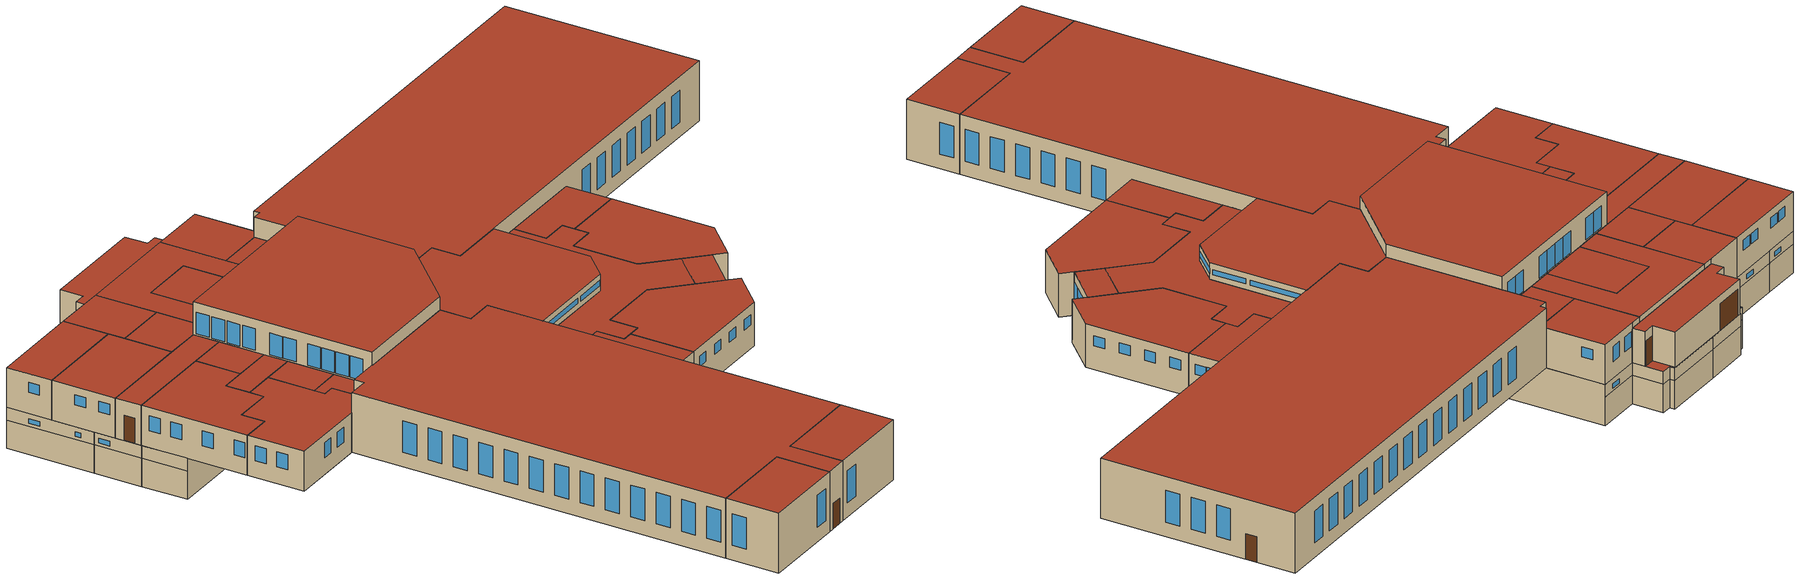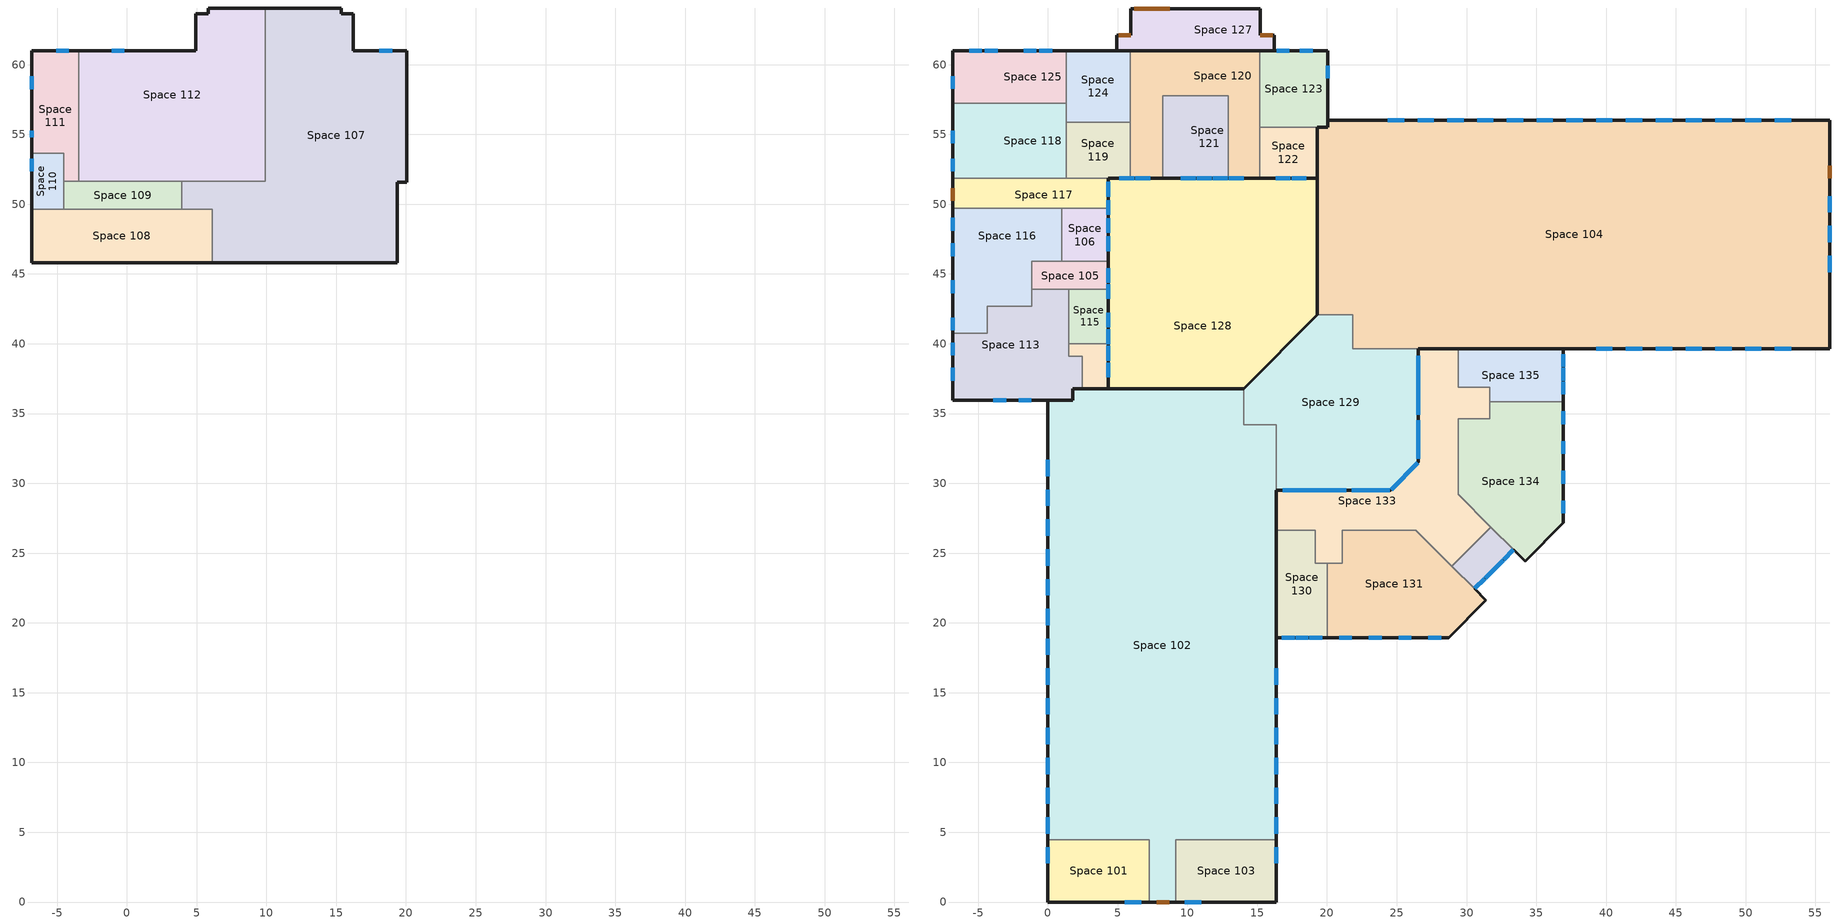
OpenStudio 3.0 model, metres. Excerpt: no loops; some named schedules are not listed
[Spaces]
Space 107
 floor ground: 15.35,64.06 15.35,63.63 16.24,63.63 16.24,61.01 20.07,61.01 20.07,51.58 19.39,51.58 19.39,45.79 6.1,45.79 6.1,49.64 3.94,49.64 3.94,51.64 9.92,51.64 9.92,64.06 z-3.4
 wall outside: 20.07,61.01 16.24,61.01 16.24,63.63 15.35,63.63 15.35,64.06 9.92,64.06 z-1.04:0
 wall ground: 6.1,45.79 19.39,45.79 19.39,51.58 20.07,51.58 20.07,61.01 z-3.4:0; 20.07,61.01 16.24,61.01 16.24,63.63 15.35,63.63 15.35,64.06 9.92,64.06 z-3.4:-1.04
 wall to Space 108: 3.94,49.64 6.1,49.64 6.1,45.79 z-3.4:0
 wall to Space 109: 3.94,51.64 3.94,49.64 z-3.4:0
 wall to Space 112: 9.92,64.06 9.92,51.64 3.94,51.64 z-3.4:0
 window: 19,61.01 18.09,61.01 z-0.8:-0.42
 roof outside: 16.24,62.09 16.24,63.63 15.35,63.63 15.35,64.06 9.92,64.06 9.92,64.01 15.2,64.01 15.2,62.09 z0
Space 108
 floor ground: 6.1,49.64 6.1,45.79 -6.82,45.79 -6.82,49.64 z-3.4
 wall outside: -6.82,49.64 -6.82,45.79 z-1.04:0
 wall to Space 110: -4.52,49.64 -6.82,49.64 z-3.4:0
 wall to Space 109: 3.94,49.64 -4.52,49.64 z-3.4:0
 wall ground: -6.82,45.79 6.1,45.79 z-3.4:0; -6.82,49.64 -6.82,45.79 z-3.4:-1.04
Space 109
 floor ground: 3.94,51.64 3.94,49.64 -4.52,49.64 -4.52,51.64 z-3.4
 wall to Space 110: -4.52,51.64 -4.52,49.64 z-3.4:0
 wall to Space 111: -3.44,51.64 -4.52,51.64 z-3.4:0
 wall to Space 112: 3.94,51.64 -3.44,51.64 z-3.4:0
Space 110
 floor ground: -4.52,53.63 -4.52,49.64 -6.82,49.64 -6.82,53.63 z-3.4
 wall outside: -6.82,53.63 -6.82,49.64 z-1.04:0
 wall to Space 111: -4.52,51.64 -4.52,53.63 -6.82,53.63 z-3.4:0
 wall ground: -6.82,53.63 -6.82,49.64 z-3.4:-1.04
 window: -6.82,53.27 -6.82,52.36 z-0.8:-0.42
Space 111
 floor ground: -3.44,61.01 -3.44,51.64 -4.52,51.64 -4.52,53.63 -6.82,53.63 -6.82,61.01 z-3.4
 wall outside: -3.44,61.01 -6.82,61.01 -6.82,53.63 z-1.04:0
 wall ground: -3.44,61.01 -6.82,61.01 -6.82,53.63 z-3.4:-1.04
 wall to Space 112: -3.44,51.64 -3.44,61.01 z-3.4:0
 window: -6.82,59.16 -6.82,58.25 / -6.82,55.26 -6.82,54.8 / -4.15,61.01 -5.06,61.01 z-0.8:-0.42
Space 112
 floor ground: 9.92,64.06 9.92,51.64 -3.44,51.64 -3.44,61.01 4.94,61.01 4.94,63.63 5.85,63.63 5.85,64.06 z-3.4
 wall outside: 9.92,64.06 5.85,64.06 5.85,63.63 4.94,63.63 4.94,61.01 -3.44,61.01 z-1.04:0
 wall ground: 9.92,64.06 5.85,64.06 5.85,63.63 4.94,63.63 4.94,61.01 -3.44,61.01 z-3.4:-1.04
 window: -0.18,61.01 -1.1,61.01 z-0.8:-0.42
 roof outside: 5.94,62.09 5.94,64.01 9.92,64.01 9.92,64.06 5.85,64.06 5.85,63.63 4.94,63.63 4.94,62.09 z0
Space 101
 floor ground: 7.26,4.46 7.26,0 0,0 0,4.46 z0
 wall outside: 0,4.46 0,0 7.26,0 z0:4.95
 wall to Space 102: 7.26,0 7.26,4.46 0,4.46 z0:4.95
 window: 5.51,0 6.68,0 / 0,3.94 0,2.77 z1.19:3.82
 roof outside: 7.26,0 7.26,4.46 0,4.46 0,0 z4.95
Space 102
 floor ground: 14.03,36.79 14.03,34.19 16.37,34.19 16.37,4.46 9.16,4.46 9.16,0 7.26,0 7.26,4.46 0,4.46 0,35.97 1.77,35.97 1.77,36.79 z0
 wall outside: 7.26,0 9.16,0 / 0,35.97 0,4.46 z0:4.95; 4.33,36.79 1.77,36.79 1.77,35.97 0,35.97 z3.3:4.95; 16.37,4.46,4.95 16.37,4.46,0 16.37,18.95,0 16.37,18.95,3.6 16.37,29.5,3.6 16.37,29.5,4.95
 wall to Space 103: 9.16,0 9.16,4.46 16.37,4.46 z0:4.95
 wall to Space 113: 2.46,36.79 1.77,36.79 1.77,35.97 0,35.97 z0:3.3
 wall to Space 114: 4.33,36.79 2.46,36.79 z0:3.3
 wall to Space 128: 14.03,36.79 4.33,36.79 z0:4.95
 wall to Space 129: 16.37,29.5 16.37,34.19 14.03,34.19 14.03,36.79 z0:4.95
 wall to Space 130: 16.37,18.95 16.37,26.62 z0:3.6
 wall to Space 133: 16.37,26.62 16.37,29.5 z0:3.6
 window: 0,8.2 0,7.04 / 0,6.07 0,4.9 / 0,10.34 0,9.17 / 0,12.47 0,11.31 / 0,14.61 0,13.44 / 0,16.74 0,15.57 / 0,18.87 0,17.71 / 0,21.01 0,19.84 / 0,23.14 0,21.98 / 0,25.28 0,24.11 / 0,27.41 0,26.24 / 0,29.54 0,28.38 / 0,31.68 0,30.51 / 16.37,4.9 16.37,6.07 / 16.37,7.04 16.37,8.2 / 16.37,9.17 16.37,10.34 / 16.37,11.31 16.37,12.47 / 16.37,13.44 16.37,14.61 / 16.37,15.57 16.37,16.74 z1.19:3.82
 door: 7.79,0 8.69,0 z0:2.08
 roof outside: 9.16,0 9.16,4.46 16.37,4.46 16.37,34.19 14.03,34.19 14.03,36.79 1.77,36.79 1.77,35.97 0,35.97 0,4.46 7.26,4.46 7.26,0 z4.95
Space 103
 floor ground: 16.37,4.46 16.37,0 9.16,0 9.16,4.46 z0
 wall outside: 9.16,0 16.37,0 16.37,4.46 z0:4.95
 window: 9.81,0 10.98,0 / 16.37,2.77 16.37,3.94 z1.19:3.82
 roof outside: 16.37,0 16.37,4.46 9.16,4.46 9.16,0 z4.95
Space 104
 floor to Space 107: 20.07,55.52 20.07,51.58 19.39,51.58 19.39,45.79 19.29,45.79 19.29,55.52 z0
 floor ground: 56.03,56.03 56.03,39.66 21.83,39.66 21.83,42.09 19.29,42.09 19.29,45.79 19.39,45.79 19.39,51.58 20.07,51.58 20.07,56.03 z0
 wall outside: 56.03,39.66 56.03,56.03 20.07,56.03 z0:4.95; 20.07,56.03 20.07,55.52 19.29,55.52 19.29,51.88 z3.3:4.95; 26.55,39.66,4.95 26.55,39.66,3.6 36.93,39.66,3.6 36.93,39.66,0 56.03,39.66,0 56.03,39.66,4.95
 wall to Space 135: 29.42,39.66 36.93,39.66 z0:3.6
 wall to Space 122: 19.29,55.52 19.29,51.88 z0:3.3
 wall to Space 123: 20.07,56.03 20.07,55.52 19.29,55.52 z0:3.3
 wall to Space 128: 19.29,51.88 19.29,42.09 z0:4.95
 wall to Space 129: 19.29,42.09 21.83,42.09 21.83,39.66 26.55,39.66 z0:4.95
 wall to Space 133: 26.55,39.66 29.42,39.66 z0:3.6
 window: 39.29,39.66 40.46,39.66 / 41.43,39.66 42.59,39.66 / 43.56,39.66 44.73,39.66 / 45.69,39.66 46.86,39.66 / 47.83,39.66 48.99,39.66 / 49.96,39.66 51.13,39.66 / 52.1,39.66 53.26,39.66 / 53.26,56.03 52.1,56.03 / 51.13,56.03 49.96,56.03 / 48.99,56.03 47.83,56.03 / 46.86,56.03 45.69,56.03 / 44.73,56.03 43.56,56.03 / 42.59,56.03 41.43,56.03 / 40.46,56.03 39.29,56.03 / 38.32,56.03 37.16,56.03 / 36.19,56.03 35.02,56.03 / 34.06,56.03 32.89,56.03 / 31.92,56.03 30.76,56.03 / 29.79,56.03 28.62,56.03 / 27.65,56.03 26.49,56.03 / 25.52,56.03 24.35,56.03 / 56.03,45.14 56.03,46.31 / 56.03,47.27 56.03,48.44 / 56.03,49.41 56.03,50.57 z1.19:3.82
 door: 56.03,51.87 56.03,52.77 z0:2.08
 roof outside: 56.03,39.66 56.03,56.03 20.07,56.03 20.07,55.52 19.29,55.52 19.29,42.09 21.83,42.09 21.83,39.66 z4.95
Space 113
 floor ground: 1.49,43.91 1.49,39.11 2.46,39.11 2.46,36.79 1.77,36.79 1.77,35.97 -6.82,35.97 -6.82,40.74 -4.35,40.74 -4.35,42.71 -1.14,42.71 -1.14,43.91 z0
 wall outside: -6.82,40.74 -6.82,35.97 0,35.97 z0:3.3
 wall to Space 116: -1.14,43.91 -1.14,42.71 -4.35,42.71 -4.35,40.74 -6.82,40.74 z0:3.3
 wall to Space 105: 1.49,43.91 -1.14,43.91 z0:3.3
 wall to Space 115: 1.49,40.02 1.49,43.91 z0:3.3
 wall to Space 114: 2.46,36.79 2.46,39.11 1.49,39.11 1.49,40.02 z0:3.3
 window: -3.9,35.97 -2.99,35.97 / -2.09,35.97 -1.18,35.97 / -6.82,40.07 -6.82,39.16 / -6.82,38.27 -6.82,37.36 z1.4:2.64
 roof outside: 1.77,35.97 1.77,36.79 2.46,36.79 2.46,39.11 1.49,39.11 1.49,43.91 -1.14,43.91 -1.14,42.71 -4.35,42.71 -4.35,40.74 -6.82,40.74 -6.82,35.97 z3.3
Space 114
 floor ground: 4.33,40.02 4.33,36.79 2.46,36.79 2.46,39.11 1.49,39.11 1.49,40.02 z0
 wall to Space 115: 4.33,40.02 1.49,40.02 z0:3.3
 wall to Space 128: 4.33,36.79 4.33,40.02 z0:3.3
 roof outside: 4.33,36.79 4.33,40.02 1.49,40.02 1.49,39.11 2.46,39.11 2.46,36.79 z3.3
Space 115
 floor ground: 4.33,43.91 4.33,40.02 1.49,40.02 1.49,43.91 z0
 wall to Space 105: 4.33,43.91 1.49,43.91 z0:3.3
 wall to Space 128: 4.33,40.02 4.33,43.91 z0:3.3
 roof outside: 4.33,40.02 4.33,43.91 1.49,43.91 1.49,40.02 z3.3
Space 116
 floor to Space 108: 0.98,49.64 0.98,45.92 -1.14,45.92 -1.14,45.79 -6.82,45.79 -6.82,49.64 z0
 floor ground: -1.14,45.79 -1.14,42.71 -4.35,42.71 -4.35,40.74 -6.82,40.74 -6.82,45.79 z0
 floor to Space 109: 0.98,49.7 0.98,49.64 -4.52,49.64 -4.52,49.7 z0
 floor to Space 110: -4.52,49.7 -4.52,49.64 -6.82,49.64 -6.82,49.7 z0
 wall outside: -6.82,49.7 -6.82,40.74 z0:3.3
 wall to Space 117: 0.98,49.7 -6.82,49.7 z0:3.3
 wall to Space 106: 0.98,45.92 0.98,49.7 z0:3.3
 wall to Space 105: -1.14,43.91 -1.14,45.92 0.98,45.92 z0:3.3
 window: -6.82,41.88 -6.82,40.96 / -6.82,44.54 -6.82,43.63 / -6.82,47.2 -6.82,46.28 / -6.82,49.01 -6.82,48.1 z1.4:2.64
 roof outside: -4.35,40.74 -4.35,42.71 -1.14,42.71 -1.14,45.92 0.98,45.92 0.98,49.7 -6.82,49.7 -6.82,40.74 z3.3
Space 105
 floor to Space 108: 4.33,45.92 4.33,45.79 -1.14,45.79 -1.14,45.92 z0
 floor ground: 4.33,45.79 4.33,43.91 -1.14,43.91 -1.14,45.79 z0
 wall to Space 106: 4.33,45.92 0.98,45.92 z0:3.3
 wall to Space 128: 4.33,43.91 4.33,45.92 z0:3.3
 roof outside: 4.33,43.91 4.33,45.92 -1.14,45.92 -1.14,43.91 z3.3
Space 106
 floor to Space 107: 4.33,49.7 4.33,49.64 3.94,49.64 3.94,49.7 z0
 floor to Space 108: 4.33,49.64 4.33,45.92 0.98,45.92 0.98,49.64 z0
 floor to Space 109: 3.94,49.7 3.94,49.64 0.98,49.64 0.98,49.7 z0
 wall to Space 128: 4.33,45.92 4.33,49.7 z0:3.3
 wall to Space 117: 4.33,49.7 0.98,49.7 z0:3.3
 roof outside: 4.33,45.92 4.33,49.7 0.98,49.7 0.98,45.92 z3.3
Space 117
 floor to Space 110: -4.52,51.88 -4.52,49.7 -6.82,49.7 -6.82,51.88 z0
 floor to Space 111: -3.43,51.88 -3.43,51.64 -4.52,51.64 -4.52,51.88 z0
 floor to Space 107: 4.33,51.64 4.33,49.7 3.94,49.7 3.94,51.64 z0
 floor to Space 109: 3.94,51.64 3.94,49.7 -4.52,49.7 -4.52,51.64 z0
 floor to Space 112: 4.33,51.88 4.33,51.64 -3.43,51.64 -3.43,51.88 z0
 wall outside: -6.82,51.88 -6.82,49.7 z0:3.3
 wall to Space 118: 1.3,51.88 -6.82,51.88 z0:3.3
 wall to Space 119: 4.33,51.88 1.3,51.88 z0:3.3
 wall to Space 128: 4.33,49.7 4.33,51.88 z0:3.3
 door: -6.82,51.14 -6.82,50.24 z0:2.08
 roof outside: 4.33,49.7 4.33,51.88 -6.82,51.88 -6.82,49.7 z3.3
Space 118
 floor to Space 111: -3.44,57.22 -3.44,51.88 -4.52,51.88 -4.52,53.63 -6.82,53.63 -6.82,57.22 z0
 floor to Space 110: -4.52,53.63 -4.52,51.88 -6.82,51.88 -6.82,53.63 z0
 floor to Space 112: 1.3,57.22 1.3,51.88 -3.44,51.88 -3.44,57.22 z0
 wall outside: -6.82,57.22 -6.82,51.88 z0:3.3
 wall to Space 125: 1.3,57.22 -6.82,57.22 z0:3.3
 wall to Space 124: 1.3,55.87 1.3,57.22 z0:3.3
 wall to Space 119: 1.3,51.88 1.3,55.87 z0:3.3
 window: -6.82,53.27 -6.82,52.35 / -6.82,55.27 -6.82,54.36 z1.8:2.64
 roof outside: 1.3,51.88 1.3,57.22 -6.82,57.22 -6.82,51.88 z3.3
Space 119
 floor to Space 112: 5.9,55.87 5.9,51.88 1.3,51.88 1.3,55.87 z0
 wall to Space 124: 5.9,55.87 1.3,55.87 z0:3.3
 wall to Space 120: 5.9,51.88 5.9,55.87 z0:3.3
 wall to Space 128: 4.33,51.88 5.9,51.88 z0:3.3
 roof outside: 5.9,51.88 5.9,55.87 1.3,55.87 1.3,51.88 z3.3
Space 120
 floor to Space 107: 15.18,61.01 15.18,51.87 12.94,51.87 12.94,57.76 9.92,57.76 9.92,61.01 z0
 floor to Space 112: 9.92,61.01 9.92,57.76 8.24,57.76 8.24,51.87 5.9,51.87 5.9,61.01 z0
 wall outside: 15.18,61.01 5.9,61.01 z2.88:3.3
 wall to Space 127: 15.18,61.01 5.9,61.01 z0:2.88
 wall to Space 123: 15.18,55.52 15.18,61.01 z0:3.3
 wall to Space 122: 15.18,51.87 15.18,55.52 z0:3.3
 wall to Space 128: 12.94,51.87 15.18,51.87 / 5.9,51.87 8.24,51.87 z0:3.3
 wall to Space 121: 8.24,51.87 8.24,57.76 12.94,57.76 12.94,51.87 z0:3.3
 wall to Space 124: 5.9,61.01 5.9,55.87 z0:3.3
 roof outside: 15.18,51.87 15.18,61.01 5.9,61.01 5.9,51.87 8.24,51.87 8.24,57.76 12.94,57.76 12.94,51.87 z3.3
Space 121
 floor to Space 112: 9.92,57.76 9.92,51.88 8.24,51.88 8.24,57.76 z0
 floor to Space 107: 12.94,57.76 12.94,51.88 9.92,51.88 9.92,57.76 z0
 wall to Space 128: 8.24,51.88 12.94,51.88 z0:3.3
 roof outside: 12.94,51.88 12.94,57.76 8.24,57.76 8.24,51.88 z3.3
Space 122
 floor to Space 107: 19.29,55.52 19.29,51.87 15.18,51.87 15.18,55.52 z0
 wall to Space 123: 19.29,55.52 15.18,55.52 z0:3.3
 wall to Space 128: 15.18,51.87 19.29,51.87 z0:3.3
 roof outside: 19.29,51.87 19.29,55.52 15.18,55.52 15.18,51.87 z3.3
Space 123
 floor to Space 107: 20.07,61.01 20.07,55.52 15.18,55.52 15.18,61.01 z0
 wall outside: 20.07,56.03 20.07,61.01 16.24,61.01 z0:3.3; 16.24,61.01 15.18,61.01 z2.88:3.3
 wall to Space 127: 16.24,61.01 15.18,61.01 z0:2.88
 window: 18.98,61.01 18.07,61.01 / 17.3,61.01 16.39,61.01 z1.4:2.64; 20.07,59.01 20.07,59.92 z1.75:2.6
 roof outside: 20.07,55.52 20.07,61.01 15.18,61.01 15.18,55.52 z3.3
Space 124
 floor to Space 112: 5.9,61.01 5.9,55.87 1.3,55.87 1.3,61.01 z0
 wall outside: 4.93,61.01 1.3,61.01 z0:3.3; 5.9,61.01 4.93,61.01 z2.88:3.3
 wall to Space 127: 5.9,61.01 4.93,61.01 z0:2.88
 wall to Space 125: 1.3,61.01 1.3,57.22 z0:3.3
 roof outside: 5.9,55.87 5.9,61.01 1.3,61.01 1.3,55.87 z3.3
Space 125
 floor to Space 112: 1.3,61.01 1.3,57.22 -3.44,57.22 -3.44,61.01 z0
 floor to Space 111: -3.44,61.01 -3.44,57.22 -6.82,57.22 -6.82,61.01 z0
 wall outside: 1.3,61.01 -6.82,61.01 -6.82,57.22 z0:3.3
 window: -6.82,59.18 -6.82,58.27 z1.75:2.6; 0.3,61.01 -0.61,61.01 / -0.82,61.01 -1.73,61.01 / -3.6,61.01 -4.51,61.01 / -4.72,61.01 -5.63,61.01 z1.8:2.64
 roof outside: 1.3,57.22 1.3,61.01 -6.82,61.01 -6.82,57.22 z3.3
Space 127
 floor to Space 107: 15.2,64.01 15.2,62.09 16.24,62.09 16.24,61.01 9.92,61.01 9.92,64.01 z0
 floor to Space 112: 9.92,64.01 9.92,61.01 4.93,61.01 4.93,62.09 5.94,62.09 5.94,64.01 z0
 wall outside: 16.24,61.01 16.24,62.09 15.2,62.09 15.2,64.01 5.94,64.01 5.94,62.09 4.93,62.09 4.93,61.01 z0:2.88
 door: 16.1,62.09 15.24,62.09 / 5.93,62.09 5.07,62.09 z0:2.08; 8.75,64.01 6.21,64.01 z0:2.18
 roof outside: 16.24,61.01 16.24,62.09 15.2,62.09 15.2,64.01 5.94,64.01 5.94,62.09 4.93,62.09 4.93,61.01 z2.88
Space 128
 floor to Space 108: 6.1,49.64 6.1,45.79 4.33,45.79 4.33,49.64 z0
 floor to Space 112: 4.33,51.88 9.92,51.88 9.92,51.64 4.33,51.64 z0
 floor to Space 107: 9.92,51.88 19.29,51.88 19.29,45.79 6.1,45.79 6.1,49.64 4.33,49.64 4.33,51.64 9.92,51.64 z0
 floor ground: 19.29,45.79 19.29,42.09 14.03,36.79 4.33,36.79 4.33,45.79 z0
 wall outside: 4.33,36.79 14.03,36.79 19.29,42.09 z4.95:6.02; 4.33,51.88 4.33,36.79 z3.3:6.02; 19.29,42.09,6.02 19.29,42.09,4.95 19.29,51.88,4.95 19.29,51.87,6.02; 19.29,51.87,6.02 19.29,51.87,3.3 4.33,51.87,3.3 4.33,51.88,6.02
 wall to Space 129: 14.03,36.79 19.29,42.09 z0:4.95
 window: 4.33,38.66 4.33,37.59 / 18.53,51.88 17.46,51.88 / 17.38,51.88 16.32,51.88 / 14.02,51.88 12.95,51.88 / 12.88,51.88 11.81,51.88 / 11.73,51.88 10.67,51.88 / 10.59,51.88 9.52,51.88 / 7.34,51.88 6.27,51.88 / 6.19,51.88 5.13,51.88 z3.44:5.22; 4.33,39.85 4.33,38.79 / 4.33,41.04 4.33,39.98 / 4.33,42.24 4.33,41.17 / 4.33,44.28 4.33,43.21 / 4.33,45.42 4.33,44.36 / 4.33,47.71 4.33,46.64 / 4.33,49.01 4.33,47.94 / 4.33,50.3 4.33,49.24 / 4.33,51.6 4.33,50.53 z3.43:5.22
 roof outside: 14.03,36.79 19.29,42.09 19.29,51.87 4.33,51.88 4.33,36.79 z6.02
Space 129
 floor ground: 21.83,42.09 21.83,39.66 26.55,39.66 26.55,31.5 24.58,29.5 16.37,29.5 16.37,34.19 14.03,34.19 14.03,36.79 19.29,42.09 z0
 wall outside: 16.37,29.5 24.58,29.5 26.55,31.5 26.55,39.66 z3.6:4.95
 wall to Space 133: 16.37,29.5 24.58,29.5 26.55,31.5 26.55,39.66 z0:3.6
 window: 16.83,29.5 21.39,29.5 / 21.77,29.5 24.51,29.5 / 24.62,29.53 26.51,31.46 z4.04:4.47; 26.55,31.76 26.55,34.51 / 26.55,34.9 26.55,39.13 z4.05:4.47
 roof outside: 24.58,29.5 26.55,31.5 26.55,39.66 21.83,39.66 21.83,42.09 19.29,42.09 14.03,36.79 14.03,34.19 16.37,34.19 16.37,29.5 z4.95
Space 130
 floor ground: 19.16,26.62 19.16,24.28 20.03,24.28 20.03,18.95 16.37,18.95 16.37,26.62 z0
 wall outside: 16.37,18.95 20.03,18.95 z0:3.6
 wall to Space 133: 20.03,24.28 19.16,24.28 19.16,26.62 16.37,26.62 z0:3.6
 wall to Space 131: 20.03,18.95 20.03,24.28 z0:3.6
 window: 16.77,18.95 17.68,18.95 / 17.76,18.95 18.67,18.95 / 18.75,18.95 19.66,18.95 z1.98:2.83
 roof outside: 20.03,18.95 20.03,24.28 19.16,24.28 19.16,26.62 16.37,26.62 16.37,18.95 z3.6
Space 131
 floor ground: 26.37,26.65 31.39,21.63 28.71,18.95 20.03,18.95 20.03,24.28 21.1,24.28 21.1,26.65 z0
 wall outside: 20.03,18.95 28.71,18.95 31.39,21.63 30.57,22.45 z0:3.6
 wall to Space 133: 28.95,24.07 26.37,26.65 21.1,26.65 21.1,24.28 20.03,24.28 z0:3.6
 wall to Space 132: 30.57,22.45 28.95,24.07 z0:3.6
 window: 20.87,18.95 21.78,18.95 / 23,18.95 23.91,18.95 / 25.14,18.95 26.05,18.95 / 27.27,18.95 28.18,18.95 z1.98:2.83
 roof outside: 28.71,18.95 31.39,21.63 26.37,26.65 21.1,26.65 21.1,24.28 20.03,24.28 20.03,18.95 z3.6
Space 132
 floor ground: 31.75,26.87 33.37,25.25 30.57,22.45 28.95,24.07 z0
 wall outside: 30.57,22.45 33.37,25.25 z0:3.6
 wall to Space 133: 31.75,26.87 28.95,24.07 z0:3.6
 wall to Space 134: 33.37,25.25 31.75,26.87 z0:3.6
 window: 31.32,23.2 32.62,24.5 z0:2.03; 30.6,22.48 31.29,23.17 / 32.65,24.53 33.35,25.22 z0.1:2.8; 31.32,23.2 32.62,24.5 z2.08:2.8
 roof outside: 30.57,22.45 33.37,25.25 31.75,26.87 28.95,24.07 z3.6
Space 133
 floor ground: 29.42,39.66 29.42,36.88 31.68,36.88 31.68,34.62 29.42,34.62 29.42,29.2 31.75,26.87 28.95,24.07 26.37,26.65 21.1,26.65 21.1,24.28 19.16,24.28 19.16,26.62 16.37,26.62 16.37,29.5 24.58,29.5 26.55,31.5 26.55,39.66 z0
 wall to Space 135: 31.68,35.84 31.68,36.88 29.42,36.88 29.42,39.66 z0:3.6
 wall to Space 134: 31.75,26.87 29.42,29.2 29.42,34.62 31.68,34.62 31.68,35.84 z0:3.6
 roof outside: 28.95,24.07 31.75,26.87 29.42,29.2 29.42,34.62 31.68,34.62 31.68,36.88 29.42,36.88 29.42,39.66 26.55,39.66 26.55,31.5 24.58,29.5 16.37,29.5 16.37,26.62 19.16,26.62 19.16,24.28 21.1,24.28 21.1,26.65 26.37,26.65 z3.6
Space 134
 floor ground: 36.93,35.84 36.93,27.17 34.19,24.43 29.42,29.2 29.42,34.62 31.68,34.62 31.68,35.84 z0
 wall outside: 33.37,25.25 34.19,24.43 36.93,27.17 36.93,35.84 z0:3.6
 wall to Space 135: 36.93,35.84 31.68,35.84 z0:3.6
 window: 36.93,27.85 36.93,28.76 / 36.93,29.98 36.93,30.89 / 36.93,32.11 36.93,33.03 / 36.93,34.25 36.93,35.16 z1.98:2.82
 roof outside: 34.19,24.43 36.93,27.17 36.93,35.84 31.68,35.84 31.68,34.62 29.42,34.62 29.42,29.2 z3.6
Space 135
 floor ground: 36.93,39.66 36.93,35.84 31.68,35.84 31.68,36.88 29.42,36.88 29.42,39.66 z0
 wall outside: 36.93,35.84 36.93,39.66 z0:3.6
 window: 36.93,36.37 36.93,37.28 / 36.93,37.36 36.93,38.27 / 36.93,38.35 36.93,39.26 z1.98:2.82
 roof outside: 36.93,35.84 36.93,39.66 29.42,39.66 29.42,36.88 31.68,36.88 31.68,35.84 z3.6
[Site]
Edmonton Intl AP: Latitude {deg}=53.32; Longitude {deg}=-113.58; Time Zone {hr}=-7; Elevation {m}=723
[Building]
Food Service_pre-1960: North Axis {deg}=-35; Default Construction Set=-modified; Default Schedule Set=NRCan Cold Lake Default Schedule Set; Standards Number of Stories=2; Standards Number of Above Ground Stories=1
[ClimateZones]
Climate Zone Institution Name 1=ASHRAE; Climate Zone Document Name 1=ANSI/ASHRAE Standard 169; Climate Zone Document Year 1=2006; Climate Zone Institution Name 2=CEC; Climate Zone Document Name 2=California Climate Zone Descriptions; Climate Zone Document Year 2=1995
[SizingPeriod:DesignDay] Barometric Pressure {Pa}=92936; Wind Direction {deg}=180; Sky Clearness=0; Rain Indicator=0; Snow Indicator=0; Day of Month=21; Daylight Saving Time Indicator=0; Dry-Bulb Temperature Range Modifier Type=DefaultMultipliers
Name | Maximum Dry-Bulb Temperature {C} | Daily Dry-Bulb Temperature Range {deltaC} | Humidity Indicating Conditions at Maximum Dry-Bulb | Wind Speed {m/s} | Month | Day Type | Humidity Indicating Type | Solar Model Indicator | ASHRAE Taub | ASHRAE Taud
Edmonton Stony Plain Ann Clg .4% Condns Enth=>MDB | 25.6 | 12 | 57100 | 3.8 | 7 | SummerDesignDay | Enthalpy | ASHRAETau | 0.353 | 2.369
Edmonton Stony Plain Ann Clg .4% Condns WB=>MDB | 25.3 | 12 | 19 | 3.8 | 7 | SummerDesignDay | Wetbulb | ASHRAETau | 0.353 | 2.369
Edmonton Stony Plain Ann Hum_n 99.6% Condns DP=>MCDB | -32.4 | 0 | -37.7 | 1.9 | 1 | WinterDesignDay | Dewpoint | ASHRAEClearSky
Edmonton Stony Plain Ann Clg .4% Condns DB=>MWB | 27.5 | 12 | 17.6 | 3.8 | 7 | SummerDesignDay | Wetbulb | ASHRAETau | 0.353 | 2.369
[Construction]
000 ExtSlabCarpet 4in ClimateZone 1-8: MAT-CC05 4 HW CONCRETE, CP02 CARPET PAD
000 Interior Ceiling: 000 M11 100mm lightweight concrete, 000 F05 Ceiling air space resistance, 000 F16 Acoustic tile
000 Interior Floor: 000 F16 Acoustic tile, 000 F05 Ceiling air space resistance, 000 M11 100mm lightweight concrete
000 Interior Wall: 000 G01a 19mm gypsum board, 000 F04 Wall air space resistance, 000 G01a 19mm gypsum board
V4-Dining Hall wall R20: V4-Dining Hall Wall mtl R20
V4-Dining Hall Roof R24: V4-Dining Hall Roof mtl R24
V4 Window R1.6: V4 Windows R1.6
V4 Door R4: V4 Door mtl R4
000_Interior Partition; 000_Interior Door: 000_G05 25mm wood
000_Interior Floor: 000_F16 Acoustic tile, 000_F05 Ceiling air space resistance, 000_M11 100mm lightweight concrete
000_Interior Wall: 000_G01a 19mm gypsum board, 000_F04 Wall air space resistance, 000_G01a 19mm gypsum board
000_Interior Ceiling: 000_M11 100mm lightweight concrete, 000_F05 Ceiling air space resistance, 000_F16 Acoustic tile
000_Interior Window: 000_Clear 3mm
000_Exterior Window: 000_Clear 3mm, 000_Air 13mm, 000_Clear 3mm
Customized construction 000_ExtSlabCarpet_4in_ClimateZone 1-8 to conductance of 0.23657440264963328: MAT-CC05 4 HW CONCRETE 1, CP02 CARPET PAD 1
Customized construction Vintage 1 Concrete Wall RSI 2.11 to conductance of 0.2839295854628052: MNECB Ref Brick 100mm 1, MNECB Ref Airspace 25mm 1, 000 G05 25mm wood 2, Mass NonRes Wall Insulation-2.89 1, 000_G01a 19mm gypsum board 1
Customized construction Vintage 1 Ref Deck Roof RSI 3.52 to conductance of 0.23657440264963328: MNECB Ref Gravel 50mm 1, MNECB Built-up Roof 9.5mm 1, MNECB Ref Polystyrene 46mm 1, 000_F08 Metal surface 1, 000 G05 25mm wood 3
Customized construction MNECB Ref Underground Floor 6.136 to conductance of 0.5678591709256104: MNECB Ref Polystyrene 25mm 1, MNECB Ref concrete 100mm 1
Customized construction MNECB Ref Underground Wall 9.659 to conductance of 0.5678591709256104: MNECB Ref Polystyrene 44mm 1, MNECB Ref concrete 100mm 2
Customized construction 000_ExtSlabCarpet_4in_ClimateZone 1-8 to conductance of 0.5678591709256104: MAT-CC05 4 HW CONCRETE 2, CP02 CARPET PAD 2
Customized Fenestration: cond=0.355 tvis=0.210 tsol=0.500: Customized Fenestration:: cond=0.355 tvis=0.210 tsol=0.500
Customized construction 000_Exterior Door to conductance of 1.4204545454545456: 000_F08 Metal surface 2, 000_I01 25mm insulation board 1
Customized construction 000_Exterior Door 1 to conductance of 0.5678591709256104: 000_F08 Metal surface 3, 000_I01 25mm insulation board 2
Customized Fenestration: cond=0.280 tvis=0.210 tsol=0.500: Customized Fenestration:: cond=0.280 tvis=0.210 tsol=0.500
[Material]
Name | Roughness | Thickness {m} | Conductivity {W/m-K} | Density {kg/m3} | Specific Heat {J/kg-K} | Thermal Absorptance | Solar Absorptance | Visible Absorptance
000 F16 Acoustic tile; 000_F16 Acoustic tile | MediumSmooth | 0.0191 | 0.06 | 368 | 590
000 G01a 19mm gypsum board; 000_G01a 19mm gypsum board; 000_G01a 19mm gypsum board 1 | MediumSmooth | 0.019 | 0.16 | 800 | 1090
000 M11 100mm lightweight concrete; 000_M11 100mm lightweight concrete | MediumRough | 0.1016 | 0.53 | 1280 | 840
MAT-CC05 4 HW CONCRETE; MAT-CC05 4 HW CONCRETE 1; MAT-CC05 4 HW CONCRETE 2 | Rough | 0.1016 | 1.311 | 2240 | 836.8 | 0.9 | 0.7 | 0.7
V4-Dining Hall Wall mtl R20 | MediumRough | 0.16071 | 0.045 | 265 | 836.8 | 0.9 | 0.7 | 0.7
V4-Dining Hall Roof mtl R24 | MediumRough | 0.1875 | 0.045 | 265 | 836.8 | 0.9 | 0.7 | 0.7
V4 Door mtl R4 | MediumRough | 0.03169 | 0.045 | 265 | 836.8 | 0.9 | 0.7 | 0.7
000_G05 25mm wood; 000 G05 25mm wood 2; 000 G05 25mm wood 3 | MediumSmooth | 0.0254 | 0.15 | 608 | 1630
MNECB Ref Brick 100mm 1 | MediumRough | 0.1016 | 1.311 | 2082.332 | 795.312
Mass NonRes Wall Insulation-2.89 1 | MediumRough | 0.146251 | 0.049 | 265 | 836.8 | 0.9 | 0.7 | 0.7
MNECB Ref Gravel 50mm 1 | VeryRough | 0.0508 | 1.80282 | 1601.794 | 837.17 | 0.9 | 0.7 | 0.7
MNECB Built-up Roof 9.5mm 1 | VeryRough | 0.0095 | 0.1634 | 1121.29 | 1465.048 | 0.9 | 0.7 | 0.7
MNECB Ref Polystyrene 46mm 1 | MediumRough | 0.114573 | 0.02885 | 28.832 | 1213.897
000_F08 Metal surface 1; 000_F08 Metal surface 2; 000_F08 Metal surface 3 | Smooth | 0.0008 | 45.28 | 7824 | 500
MNECB Ref Polystyrene 25mm 1; MNECB Ref Polystyrene 44mm 1 | MediumRough | 0.049179 | 0.02885 | 28.832 | 1213.897
MNECB Ref concrete 100mm 1; MNECB Ref concrete 100mm 2 | MediumRough | 0.1016 | 1.80282 | 2242.512 | 837.17
000_I01 25mm insulation board 1 | MediumRough | 0.0211195 | 0.03 | 43 | 1210
000_I01 25mm insulation board 2 | MediumRough | 0.0528295 | 0.03 | 43 | 1210
[Material:AirGap]
Name | Thermal Resistance
000 F04 Wall air space resistance; 000_F04 Wall air space resistance | 0.15
000 F05 Ceiling air space resistance; 000_F05 Ceiling air space resistance | 0.18
MNECB Ref Airspace 25mm 1 | 0.1717
[Material:NoMass] Roughness=VeryRough; Thermal Absorptance=0.9; Solar Absorptance=0.7; Visible Absorptance=0.8
Name | Thermal Resistance
CP02 CARPET PAD | 0.2165
CP02 CARPET PAD 1 | 4.1495
CP02 CARPET PAD 2 | 1.6835
[WindowMaterial:Gas]
000_Air 13mm: Gas Type=Air; Thickness=0.0127
[WindowMaterial:Glazing] Optical Data Type=SpectralAverage; Front Side Visible Reflectance at Normal Incidence=0.081; Back Side Visible Reflectance at Normal Incidence=0.081; Infrared Transmittance at Normal Incidence=0; Front Side Infrared Hemispherical Emissivity=0.84; Back Side Infrared Hemispherical Emissivity=0.84
Name | Thickness | Solar Transmittance at Normal Incidence | Front Side Solar Reflectance at Normal Incidence | Back Side Solar Reflectance at Normal Incidence | Visible Transmittance at Normal Incidence | Conductivity | Thickness {m} | Conductivity {W/m-K} | Dirt Correction Factor for Solar and Visible Transmittance | Solar Diffusing
000_Clear 3mm | 0.003 | 0.837 | 0.075 | 0.075 | 0.898 | 0.9
Customized Fenestration:: cond=0.355 tvis=0.210 tsol=0.500 |  | 0.5 | 0.5 | 0.5 | 0.21 |  | 0.1 | 0.35461 | 1 | No
Customized Fenestration:: cond=0.280 tvis=0.210 tsol=0.500 |  | 0.5 | 0.5 | 0.5 | 0.21 |  | 0.1 | 0.28 | 1 | No
[DefaultConstructionSet]
Name | Default Exterior Surface Constructions | Default Interior Surface Constructions | Default Ground Contact Surface Constructions | Default Exterior SubSurface Constructions | Default Interior SubSurface Constructions | Interior Partition Construction
Vintage 4 | Default Surface Constructions 1 | Default Surface Constructions 2 | Default Surface Constructions 3 | Default Sub Surface Constructions 1 | Default Sub Surface Constructions 2
-modified | -modified | 000_Interior_DefSurfCons 12 | -modified 1 | -modified | 000_Interior_DefSubCons 12 | 000_Interior Partition
[DefaultSurfaceConstructions]
Name | Floor Construction | Wall Construction | Roof Ceiling Construction
Default Surface Constructions 1 | 000 ExtSlabCarpet 4in ClimateZone 1-8 | V4-Dining Hall wall R20 | V4-Dining Hall Roof R24
Default Surface Constructions 2 | 000 Interior Floor | 000 Interior Wall | 000 Interior Ceiling
Default Surface Constructions 3 | 000 ExtSlabCarpet 4in ClimateZone 1-8 | 000 ExtSlabCarpet 4in ClimateZone 1-8 | 000 ExtSlabCarpet 4in ClimateZone 1-8
000_Interior_DefSurfCons 12 | 000_Interior Floor | 000_Interior Wall | 000_Interior Ceiling
-modified | Customized construction 000_ExtSlabCarpet_4in_ClimateZone 1-8 to conductance of 0.23657440264963328 | Customized construction Vintage 1 Concrete Wall RSI 2.11 to conductance of 0.2839295854628052 | Customized construction Vintage 1 Ref Deck Roof RSI 3.52 to conductance of 0.23657440264963328
-modified 1 | Customized construction MNECB Ref Underground Floor 6.136 to conductance of 0.5678591709256104 | Customized construction MNECB Ref Underground Wall 9.659 to conductance of 0.5678591709256104 | Customized construction 000_ExtSlabCarpet_4in_ClimateZone 1-8 to conductance of 0.5678591709256104
[DefaultSubSurfaceConstructions]
Name | Fixed Window Construction | Operable Window Construction | Door Construction | Glass Door Construction | Skylight Construction | Tubular Daylight Dome Construction | Tubular Daylight Diffuser Construction | Overhead Door Construction
Default Sub Surface Constructions 1 | V4 Window R1.6 | V4 Window R1.6 | V4 Door R4 | V4 Window R1.6
Default Sub Surface Constructions 2
000_Interior_DefSubCons 12 | 000_Interior Window | 000_Interior Window | 000_Interior Door | 000_Exterior Window | 000_Exterior Window | 000_Interior Window | 000_Interior Window
-modified | Customized Fenestration: cond=0.355 tvis=0.210 tsol=0.500 | Customized Fenestration: cond=0.355 tvis=0.210 tsol=0.500 | Customized construction 000_Exterior Door to conductance of 1.4204545454545456 | Customized Fenestration: cond=0.355 tvis=0.210 tsol=0.500 | Customized Fenestration: cond=0.280 tvis=0.210 tsol=0.500 | Customized Fenestration: cond=0.280 tvis=0.210 tsol=0.500 | Customized Fenestration: cond=0.280 tvis=0.210 tsol=0.500 | Customized construction 000_Exterior Door 1 to conductance of 0.5678591709256104
[WindowMaterial:SimpleGlazingSystem]
V4 Windows R1.6: U-Factor {W/m2-K}=3.549; Solar Heat Gain Coefficient=0.6; Visible Transmittance=0.7
[ThermostatSetpoint:DualSetpoint] Heating Setpoint Temperature Schedule=heating_always_21C; Cooling Setpoint Temperature Schedule=cooling_always_24C
Thermostat Setpoint Dual Setpoint 1; Thermostat Setpoint Dual Setpoint 2; Thermostat Setpoint Dual Setpoint 3; Thermostat Setpoint Dual Setpoint 4; Thermostat Setpoint Dual Setpoint 6; Thermostat Setpoint Dual Setpoint 7; Thermostat Setpoint Dual Setpoint 8; Thermostat Setpoint Dual Setpoint 9; Thermostat Setpoint Dual Setpoint 10; Thermostat Setpoint Dual Setpoint 11; Thermostat Setpoint Dual Setpoint 12; Thermostat Setpoint Dual Setpoint 14; Thermostat Setpoint Dual Setpoint 15; Thermostat Setpoint Dual Setpoint 16; Thermostat Setpoint Dual Setpoint 17; Thermostat Setpoint Dual Setpoint 18; Thermostat Setpoint Dual Setpoint 20; Thermostat Setpoint Dual Setpoint 21; Thermostat Setpoint Dual Setpoint 22; Thermostat Setpoint Dual Setpoint 23; Thermostat Setpoint Dual Setpoint 24; Thermostat Setpoint Dual Setpoint 25; Thermostat Setpoint Dual Setpoint 26; Thermostat Setpoint Dual Setpoint 27; Thermostat Setpoint Dual Setpoint 28; Thermostat Setpoint Dual Setpoint 29; Thermostat Setpoint Dual Setpoint 5
[DesignSpecification:OutdoorAir] Outdoor Air Flow per Floor Area {m3/s-m2}=0
Name | Outdoor Air Flow per Person {m3/s-person}
MNECB-Kitchen-B-oa; MNECB-Toilet and Washrooms-*-oa | 0.03
MNECB-Office Category 1-A-oa; MNECB-Leisure Dining-B-oa; MNECB-Fast Food/Cafeteria-B-oa | 0.01
MNECB-Mechanical/electrical room-*-oa | 0.05
MNECB-Active Storage Bulky-E-oa; MNECB-Locker Room and Shower-*-oa; MNECB-Corridors-*-oa | 0.025
MNECB-Material Handling-E-oa | 0.008
[BuildingStory] Nominal Z Coordinate {m}=0; Default Construction Set=Vintage 4; Default Schedule Set=NRCan Cold Lake Default Schedule Set
Name | Nominal Floor to Floor Height {m}
Building Story 1 | 3.4
Building Story 2 | 4.95
[Space] Default Construction Set=Vintage 4
Name | Space Type | Building Story | Thermal Zone
Space 107 | Space Function-Electrical/Mechanical-sch-A | Building Story 2 | BSMT - Mech room
Space 108 | Space Function-Warehouse - med/blk | Building Story 2 | BSMT - Storage
Space 109 | Space Function-Corr. < 2.4m wide-sch-A | Building Story 2 | BSMT - Corridor
Space 110 | Space Function-Washroom-sch-A | Building Story 2 | BSMT - Washroom
Space 111 | Space Function-Electrical/Mechanical-sch-A | Building Story 2 | BSMT - Compressor Room
Space 112 | Space Function-Warehouse - med/blk | Building Story 2 | BSMT - Food Storage
Space 101 | Space Function-Warehouse - med/blk | Building Story 1 | South Mess Hall Storage
Space 102 | Space Function-Dining - bar lounge/leisure | Building Story 1 | South Mess Hall
Space 103 | Space Function-Office - enclosed | Building Story 1 | South Mess Hall Office
Space 104 | Space Function-Dining - bar lounge/leisure | Building Story 1 | North Mess Hall
Space 113 | Space Function-Food preparation | Building Story 1 | Bake Shop
Space 114 | Space Function-Warehouse - med/blk | Building Story 1 | Maintenance Storage
Space 115 | Space Function-Office - enclosed | Building Story 1 | NCO IC
Space 116 | Space Function-Warehouse - med/blk | Building Story 1 | Kitchen Storage
Space 105 | Space Function-Corr. < 2.4m wide-sch-A | Building Story 1 | Kitchen Corridor2
Space 106 | Space Function-Dining - other | Building Story 1 | Dairy Fridge
Space 117 | Space Function-Corr. < 2.4m wide-sch-A | Building Story 1 | Kitchen Corridor1
Space 118 | Space Function-Locker room-sch-A | Building Story 1 | Kitchen Locker Rooms
Space 119 | Space Function-Dining - other | Building Story 1 | Veg. Fridge
Space 120 | Space Function-Corr. < 2.4m wide-sch-A | Building Story 1 | Delivery Corridor
Space 121 | Space Function-Dining - other | Building Story 1 | Cook's Fridge and Freezer
Space 122 | Space Function-Dining - other | Building Story 1 | Salad Fridge
Space 123 | Space Function-Warehouse - med/blk | Building Story 1 | Salad Prep.
Space 124 | Space Function-Warehouse - med/blk | Building Story 1 | Bread Room
Space 125 | Space Function-Washroom-sch-A | Building Story 1 | Kitchen Washrooms
Space 127 | Space Function-Warehouse - fine | Building Story 1 | Loading Bay
Space 128; Space 129 | Space Function-Food preparation | Building Story 1 | Kitchen and Dishwashing Room
Space 130 | Space Function-Washroom-sch-A | Building Story 1 | Men's Washroom
Space 131 | Space Function-Office - enclosed | Building Story 1 | Wing Foods Officer
Space 132 | Space Function-Corr. < 2.4m wide-sch-A | Building Story 1 | Main Entrance
Space 133 | Space Function-Corr. < 2.4m wide-sch-A | Building Story 1 | Main Corridor
Space 134 | Space Function-Office - enclosed | Building Story 1 | Functions Office
Space 135 | Space Function-Washroom-sch-A | Building Story 1 | Women's Washroom
[SpaceType] Standards Building Type=Space Function
Name | Default Schedule Set | Design Specification Outdoor Air Object | Standards Space Type
Space Function-Food preparation | NRCan Cold Lake Default Schedule Set | MNECB-Kitchen-B-oa | Food preparation
Space Function-Office - enclosed | NRCan Cold Lake Default Schedule Set | MNECB-Office Category 1-A-oa | Office - enclosed
Space Function-Electrical/Mechanical-sch-A | NRCan Cold Lake Default Schedule Set | MNECB-Mechanical/electrical room-*-oa | Electrical/Mechanical-sch-A
Space Function-Washroom-sch-A | NRCan Cold Lake Default Schedule Set | MNECB-Toilet and Washrooms-*-oa | Washroom-sch-A
Space Function-Warehouse - med/blk | NRCan Cold Lake Default Schedule Set | MNECB-Active Storage Bulky-E-oa | Warehouse - med/blk
Space Function-Warehouse - fine | NRCan Cold Lake Default Schedule Set | MNECB-Material Handling-E-oa | Warehouse - fine
Space Function-Locker room-sch-A | NRCan Cold Lake Default Schedule Set | MNECB-Locker Room and Shower-*-oa | Locker room-sch-A
Space Function-Dining - bar lounge/leisure | NRCan Cold Lake Default Schedule Set | MNECB-Leisure Dining-B-oa | Dining - bar lounge/leisure
Space Function-Corr. < 2.4m wide-sch-A |  | MNECB-Corridors-*-oa | Corr. < 2.4m wide-sch-A
Space Function-Dining - other | MNECB-B | MNECB-Fast Food/Cafeteria-B-oa | Dining - other
[People]
Name | People Definition | Space or SpaceType | Number of People Schedule
People 39 | MNECB-Kitchen-sched-B-people_def | Space Function-Food preparation | B40-Kitchen-People Schedule
People 53 | MNECB-Office-1-sched-A-people_def | Space Function-Office - enclosed | B40-Other Spaces- People Schedule
People 48 | MNECB-Mechanical/electrical room-sched-*-people_def | Space Function-Electrical/Mechanical-sch-A | B40-Other Spaces- People Schedule
People 79 | MNECB-Toilet and Washrooms-*-people_def | Space Function-Washroom-sch-A | B40-Other Spaces- People Schedule
People 3 | MNECB-Active Storage Bulky-sched-E-people_def | Space Function-Warehouse - med/blk | B40-Other Spaces- People Schedule
People 47 | MNECB-Material Handling-sched-E-people_def | Space Function-Warehouse - fine | B40-Other Spaces- People Schedule
People 45 | MNECB-Locker Room and Shower-sched-*-people_def | Space Function-Locker room-sch-A | B40-Other Spaces- People Schedule
People 42 | MNECB-Leisure Dining-sched-B-people_def | Space Function-Dining - bar lounge/leisure | B40-Dining Hall- People Schedule
People 21 | MNECB-Corridors-sched-*-people_def | Space Function-Corr. < 2.4m wide-sch-A | B40-Other Spaces- People Schedule
People 28 | MNECB-Fast Food/Cafeteria-sched-B-people_def | Space Function-Dining - other | B40-Kitchen-People Schedule
[People:Definition] Number of People Calculation Method=Area/Person; Fraction Radiant=0.3
Name | Space Floor Area per Person {m2/person}
MNECB-Kitchen-sched-B-people_def; MNECB-Office-1-sched-A-people_def; MNECB-Material Handling-sched-E-people_def | 20
MNECB-Mechanical/electrical room-sched-*-people_def | 200
MNECB-Toilet and Washrooms-*-people_def | 30
MNECB-Active Storage Bulky-sched-E-people_def; MNECB-Corridors-sched-*-people_def | 100
MNECB-Locker Room and Shower-sched-*-people_def; MNECB-Fast Food/Cafeteria-sched-B-people_def | 10
MNECB-Leisure Dining-sched-B-people_def | 5.62
[Lights]
Name | Lights Definition | Space or SpaceType | Schedule
Lights 39 | MNECB-Kitchen-sched-B-lights_def | Space Function-Food preparation
Lights 53 | MNECB-Office-1-sched-A-lights_def | Space Function-Office - enclosed
Lights 48 | MNECB-Mechanical/electrical room-sched-*-lights_def | Space Function-Electrical/Mechanical-sch-A
Lights 85 | MNECB-Toilet and Washrooms-sched-*-lights_def | Space Function-Washroom-sch-A
Lights 2 | MNECB-Active Storage Bulky-sched-E-lights_def | Space Function-Warehouse - med/blk
Lights 47 | MNECB-Material Handling-sched-E-lights_def | Space Function-Warehouse - fine
Lights 45 | MNECB-Locker Room and Shower-sched-I-lights_def | Space Function-Locker room-sch-A
Lights 42 | MNECB-Leisure Dining-sched-B-lights_def | Space Function-Dining - bar lounge/leisure
Lights 21 | MNECB-Corridors-sched-*-lights_def | Space Function-Corr. < 2.4m wide-sch-A
Lights 28 | MNECB-Fast Food/Cafeteria-sched-B-lights_def | Space Function-Dining - other | NRCan - Cold Lake - Default Lights
[Lights:Definition] Design Level Calculation Method=Watts/Area
Name | Watts per Space Floor Area {W/m2}
MNECB-Kitchen-sched-B-lights_def | 15.1
MNECB-Office-1-sched-A-lights_def | 19.4
MNECB-Mechanical/electrical room-sched-*-lights_def | 7.5
MNECB-Toilet and Washrooms-sched-*-lights_def | 8.7
MNECB-Active Storage Bulky-sched-E-lights_def | 3.2
MNECB-Material Handling-sched-E-lights_def | 10.8
MNECB-Locker Room and Shower-sched-I-lights_def; MNECB-Corridors-sched-*-lights_def | 8.6
MNECB-Leisure Dining-sched-B-lights_def | 26.9
MNECB-Fast Food/Cafeteria-sched-B-lights_def | 14
[ElectricEquipment]
Name | Electric Equipment Definition | Space or SpaceType | Schedule
Electric Equipment 40 | MNECB-Kitchen-sched-B-eq_elec_def | Space Function-Food preparation
Electric Equipment 54 | MNECB-Office type 1-sched-A-eq_elec_def | Space Function-Office - enclosed
Electric Equipment 49 | MNECB-Mechanical/electrical room-sched-*-eq_elec_def | Space Function-Electrical/Mechanical-sch-A
Electric Equipment 85 | MNECB-Toilet and Washrooms-sched-*-eq_elec_def | Space Function-Washroom-sch-A
Electric Equipment 3 | MNECB-Active Storage Bulky-sched-E-eq_elec_def | Space Function-Warehouse - med/blk
Electric Equipment 48 | MNECB-Material Handling-sched-E-eq_elec_def | Space Function-Warehouse - fine
Electric Equipment 46 | MNECB-Locker Room and Shower-sched-*-eq_elec_def | Space Function-Locker room-sch-A
Electric Equipment 43 | MNECB-Leisure Dining-sched-B-eq_elec_def | Space Function-Dining - bar lounge/leisure
Electric Equipment 22 | MNECB-Corridors-sched-*-eq_elec_def | Space Function-Corr. < 2.4m wide-sch-A
Electric Equipment 29 | MNECB-Fast Food/Cafeteria-sched-B-eq_elec_def | Space Function-Dining - other | NRCan - Cold Lake - Default Equip
[ElectricEquipment:Definition] Design Level Calculation Method=Watts/Area
Name | Watts per Space Floor Area {W/m2} | Fraction Radiant
MNECB-Kitchen-sched-B-eq_elec_def | 10 | 0
MNECB-Office type 1-sched-A-eq_elec_def | 7.5 | 0
MNECB-Mechanical/electrical room-sched-*-eq_elec_def; MNECB-Toilet and Washrooms-sched-*-eq_elec_def; MNECB-Active Storage Bulky-sched-E-eq_elec_def; MNECB-Material Handling-sched-E-eq_elec_def; MNECB-Leisure Dining-sched-B-eq_elec_def; MNECB-Fast Food/Cafeteria-sched-B-eq_elec_def | 1 | 0
MNECB-Locker Room and Shower-sched-*-eq_elec_def | 2.5
MNECB-Corridors-sched-*-eq_elec_def | 0 | 0
[DefaultScheduleSet]
Name | Hours of Operation Schedule | Number of People Schedule | People Activity Level Schedule | Lighting Schedule | Electric Equipment Schedule | Hot Water Equipment Schedule | Other Equipment Schedule
NRCan Cold Lake Default Schedule Set | NRCan - Cold Lake - Default Fans | NRCan - Cold Lake - Default People | NRCan - Cold Lake - Default Activity | NRCan - Cold Lake - Default Lights | NRCan - Cold Lake - Default Equip | NRCan - Cold Lake - Default Hot Water
MNECB-B | MNECB-B-Fan | MNECB-B-Occ | MNECB-B-Activity | MNECB-B-Ltg | MNECB-B-Equ | MNECB-B-HW | MNECB-B-Proc
[ThermalZone] Use Ideal Air Loads=No
Name | Thermostat
Main Entrance | Thermostat Setpoint Dual Setpoint 4
Main Corridor | Thermostat Setpoint Dual Setpoint 3
Wing Foods Officer | Thermostat Setpoint Dual Setpoint 28
Functions Office | Thermostat Setpoint Dual Setpoint 2
Women's Washroom | Thermostat Setpoint Dual Setpoint 29
Men's Washroom | Thermostat Setpoint Dual Setpoint 5
Kitchen and Dishwashing Room | Thermostat Setpoint Dual Setpoint 1
North Mess Hall | Thermostat Setpoint Dual Setpoint 27
South Mess Hall | Thermostat Setpoint Dual Setpoint 6
South Mess Hall Office | Thermostat Setpoint Dual Setpoint 7
South Mess Hall Storage | Thermostat Setpoint Dual Setpoint 8
Salad Fridge; Cook's Fridge and Freezer; Veg. Fridge; Kitchen Washrooms; Dairy Fridge; Maintenance Storage
Salad Prep. | Thermostat Setpoint Dual Setpoint 9
Delivery Corridor | Thermostat Setpoint Dual Setpoint 10
Loading Bay | Thermostat Setpoint Dual Setpoint 11
Bread Room | Thermostat Setpoint Dual Setpoint 12
Kitchen Locker Rooms | Thermostat Setpoint Dual Setpoint 14
Kitchen Corridor1 | Thermostat Setpoint Dual Setpoint 15
Kitchen Storage | Thermostat Setpoint Dual Setpoint 16
Kitchen Corridor2 | Thermostat Setpoint Dual Setpoint 17
NCO IC | Thermostat Setpoint Dual Setpoint 18
Bake Shop | Thermostat Setpoint Dual Setpoint 20
BSMT - Storage | Thermostat Setpoint Dual Setpoint 21
BSMT - Mech room | Thermostat Setpoint Dual Setpoint 22
BSMT - Corridor | Thermostat Setpoint Dual Setpoint 23
BSMT - Washroom | Thermostat Setpoint Dual Setpoint 24
BSMT - Compressor Room | Thermostat Setpoint Dual Setpoint 25
BSMT - Food Storage | Thermostat Setpoint Dual Setpoint 26
[SpaceInfiltration:DesignFlowRate] Schedule=Always On; Design Flow Rate {m3/s}=0; Flow per Space Floor Area {m3/s-m2}=0; Flow per Exterior Surface Area {m3/s-m2}=0.0007
Name | Space or SpaceType | Design Flow Rate Calculation Method | Air Changes per Hour {1/hr}
Space Infiltration Design Flow Rate 1 | Space Function-Locker room-sch-A | Flow/ExteriorArea | 0
Space Infiltration Design Flow Rate 2 | Space Function-Food preparation | Flow/ExteriorArea
Space Infiltration Design Flow Rate 3 | Space Function-Dining - bar lounge/leisure | Flow/ExteriorArea
Space Infiltration Design Flow Rate 4 | Space Function-Office - enclosed | Flow/ExteriorArea | 0
Space Infiltration Design Flow Rate 6 | Space Function-Corr. < 2.4m wide-sch-A | Flow/Space
Space Infiltration Design Flow Rate 7 | Space Function-Electrical/Mechanical-sch-A | Flow/ExteriorArea
Space Infiltration Design Flow Rate 8 | Space Function-Washroom-sch-A | Flow/Space
Space Infiltration Design Flow Rate 9 | Space Function-Warehouse - med/blk | Flow/ExteriorArea
Space Infiltration Design Flow Rate 10 | Space Function-Warehouse - fine | Flow/ExteriorArea
[Schedule:Ruleset]
Always On: Default Day Schedule=Always On Default Schedule; Summer Design Day Schedule=Always On Summer Design Day; Winter Design Day Schedule=Always On Winter Design Day
MNECB-B-Fan: Default Day Schedule=Schedule Day 12
MNECB-B-Occ: Default Day Schedule=Schedule Day 9
MNECB-B-Activity: Default Day Schedule=Medium Office Activity Default Schedule 4; Summer Design Day Schedule=Medium Office Activity Summer Design Day 4; Winter Design Day Schedule=Medium Office Activity Winter Design Day 4
MNECB-B-Ltg: Default Day Schedule=Schedule Day 10
MNECB-B-Equ: Default Day Schedule=Schedule Day 11
MNECB-B-HW: Default Day Schedule=Schedule Day 16
MNECB-B-Proc: Default Day Schedule=Schedule Day 13
NRCan - Cold Lake - Default Fans: Default Day Schedule=Schedule Day 28
NRCan - Cold Lake - Default People: Default Day Schedule=Schedule Day 31
NRCan - Cold Lake - Default Activity: Default Day Schedule=Schedule Day 39
NRCan - Cold Lake - Default Lights: Default Day Schedule=Schedule Day 6
NRCan - Cold Lake - Default Equip: Default Day Schedule=Schedule Day 25
NRCan - Cold Lake - Default Hot Water: Default Day Schedule=Schedule Day 15
B40-Dining Hall- People Schedule: Default Day Schedule=Schedule Day 21
B40-Kitchen-People Schedule: Default Day Schedule=Schedule Day 47
B40-Other Spaces- People Schedule: Default Day Schedule=Schedule Day 49
heating_always_21C: Default Day Schedule=Schedule Day 53
cooling_always_24C: Default Day Schedule=Schedule Day 54
[Schedule:Day]
Schedule Day 28: 24, 0, 1
Schedule Day 31: 24, 0, 0.3
Schedule Day 39: 24, 0, 120
Schedule Day 6: 7, 0, 0.05, 15, 0, 1, 24, 0, 0.05
[Schedule:Rule]
Name | Schedule Ruleset | Rule Order | Day Schedule | Apply Monday | Apply Tuesday | Apply Wednesday | Apply Thursday | Apply Friday | Apply Sunday | Apply Saturday
M-F 2 | NRCan - Cold Lake - Default Fans | 0 | Schedule Day 30 | Yes | Yes | Yes | Yes | Yes
SS 3 | NRCan - Cold Lake - Default Fans | 1 | Schedule Day 29 |  |  |  |  |  | Yes | Yes
M-F 3 | NRCan - Cold Lake - Default People | 0 | Schedule Day 38 | Yes | Yes | Yes | Yes | Yes
Schedule Rule 1 | NRCan - Cold Lake - Default People | 1 | Schedule Day 32 |  |  |  |  |  | Yes | Yes
M-F | NRCan - Cold Lake - Default Lights | 0 | Schedule Day 7 | Yes | Yes | Yes | Yes | Yes | Yes | Yes
